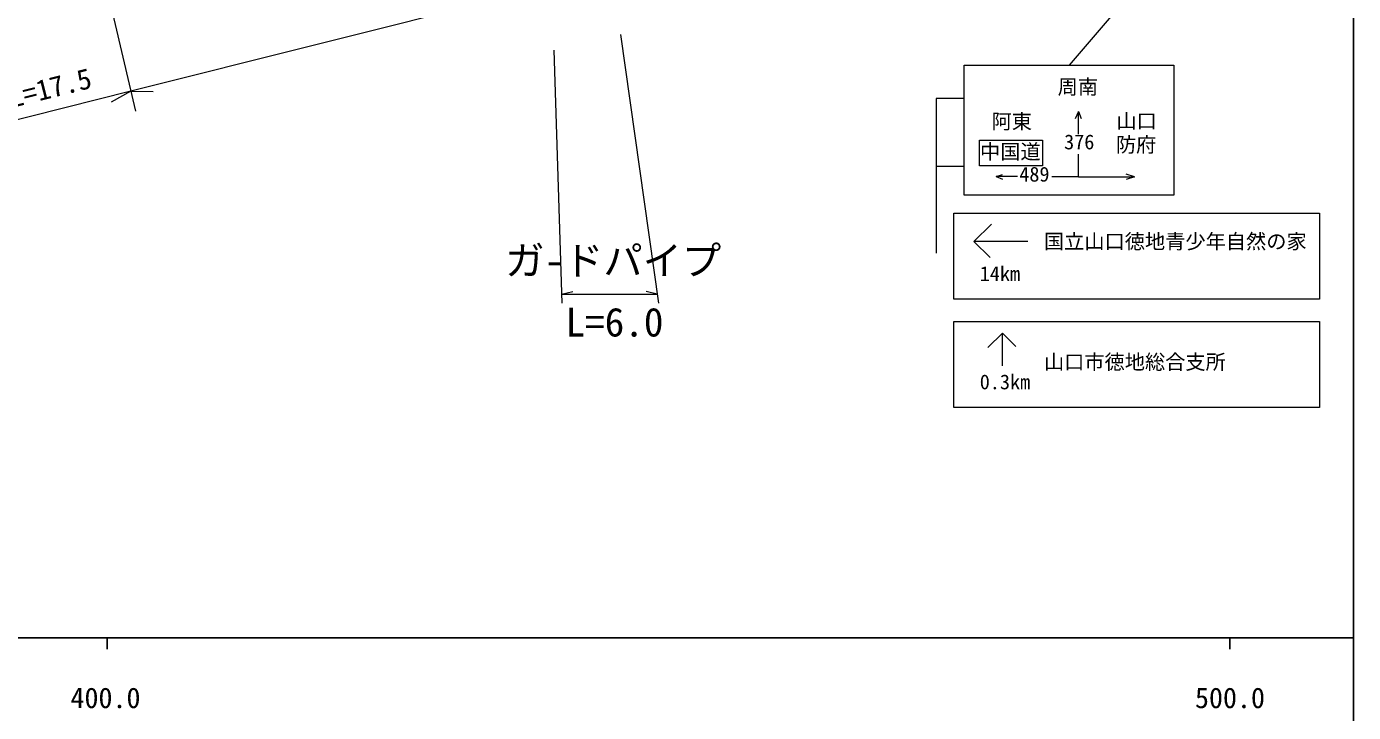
# Model space of a CAD drawing. Units: millimetres, scale not verified. Extents: x 40000 to 680000, y 20000 to 380000.
# Drawn here: x 460812 to 579000, y 198357 to 259492 of the extents above; entities that cross this region are included whole.
import ezdxf
from ezdxf.enums import TextEntityAlignment as Align

# ---------------------------------------------------------------- set-up
doc = ezdxf.new("R2010")
doc.units = ezdxf.units.MM
doc.header["$LTSCALE"] = 1000
for name, color, linetype, lineweight in [('M-STR-HTXT', 7, 'Continuous', 13), ('M-STR-STRC', 7, 'Continuous', 13), ('M-TTL-BAND', 7, 'Continuous', 25)]:
    doc.layers.add(name, color=color, linetype=linetype, lineweight=lineweight)
doc.styles.add('ＭＳ ゴシック', font='')
doc.styles.add('ＭＳ 明朝', font='')
doc.styles.get('ＭＳ ゴシック').set_extended_font_data('MS Gothic')
doc.styles.get('ＭＳ 明朝').set_extended_font_data('MS Mincho')

msp = doc.modelspace()

# ---------------------------------------------------------------- linework, layer by layer
at = {"layer": 'M-STR-HTXT'}
for p, q in [((578429, 280948), (470100, 253719)), ((467132, 266333), (470519, 251940)), ((513724, 258789), (517103, 234845)), ((507784, 257391), (508482, 234827)), ((470100, 253719), (445340, 247496)), ((470100, 253719), (468353, 252746)), ((470100, 253719), (472100, 253688)), ((508458, 235629), (509458, 235879)), ((508458, 235629), (516992, 235629)), ((516992, 235629), (515992, 235879))]:
    msp.add_line(p, q, dxfattribs=at)
at = {"layer": 'M-STR-STRC'}
for p, q in [((576208, 282453), (553691, 256062)), ((544329, 256062), (563013, 256062)), ((544329, 244457), (544329, 256062)), ((563013, 256062), (563013, 244457)), ((544329, 253075), (541836, 253075)), ((541836, 253075), (541836, 239288)), ((554509, 251931), (554209, 251253)), ((554509, 249912), (554509, 251931)), ((554509, 251931), (554761, 251285)), ((545700, 249359), (551299, 249359)), ((545700, 247074), (545700, 249359)), ((551299, 249359), (551299, 247074)), ((551299, 247074), (545700, 247074)), ((554497, 246099), (554497, 248109)), ((544329, 247006), (541836, 247006)), ((547188, 246117), (547727, 246300)), ((549081, 246117), (547188, 246117)), ((547188, 246117), (547727, 245875)), ((554497, 246099), (552130, 246099)), ((554497, 246099), (559503, 246099)), ((559503, 246099), (558754, 245857)), ((559503, 246099), (558769, 246346)), ((563013, 244457), (544329, 244457)), ((543402, 242849), (575980, 242849)), ((543402, 235183), (543402, 242849)), ((575980, 242849), (575980, 235183)), ((545199, 240336), (546749, 241886)), ((549990, 240336), (545199, 240336)), ((545199, 240336), (546638, 238896)), ((575980, 235183), (543402, 235183)), ((543402, 233204), (575980, 233204)), ((543402, 225539), (543402, 233204)), ((575980, 233204), (575980, 225539)), ((547731, 232175), (546435, 230880)), ((547731, 229265), (547731, 232175)), ((547731, 232175), (548937, 230968)), ((575980, 225539), (543402, 225539))]:
    msp.add_line(p, q, dxfattribs=at)
at = {"layer": 'M-TTL-BAND'}
for p, q in [((579000, 20000), (579000, 370000)), ((40000, 205000), (579000, 205000)), ((468000, 205000), (468000, 204000)), ((568000, 205000), (568000, 204000))]:
    msp.add_line(p, q, dxfattribs=at)

# ---------------------------------------------------------------- texts
at = {"layer": 'M-STR-HTXT', "style": 'ＭＳ ゴシック'}
msp.add_text('側溝\u3000L=17.5', height=1833, rotation=14.109, dxfattribs=at).set_placement((452363, 249869), align=Align.BOTTOM_LEFT)
for s, p in [('ガ-ドパイプ', (503445, 236583)), ('L=6.0', (508815, 231095))]:
    msp.add_text(s, height=2566, dxfattribs=at).set_placement(p, align=Align.BOTTOM_LEFT)
at = {"layer": 'M-STR-STRC', "style": 'ＭＳ 明朝'}
for s, p in [('周南', (552653, 253066)), ('阿東', (546767, 249978)), ('山口', (557883, 250018)), ('376', (553228, 248152)), ('防府', (557844, 247904)), ('中国道', (545739, 247285)), ('489', (549236, 245274)), ('国立山口徳地青少年自然の家', (551427, 239284)), ('14km', (545713, 236410)), ('山口市徳地総合支所', (551427, 228542)), ('0.3km', (545713, 226765))]:
    msp.add_text(s, height=1320, dxfattribs=at).set_placement(p, align=Align.BOTTOM_LEFT)
at = {"layer": 'M-TTL-BAND', "style": 'ＭＳ ゴシック'}
for s, p in [('400.0', (467844, 198195)), ('500.0', (568000, 198195))]:
    msp.add_text(s, height=1833, dxfattribs=at).set_placement(p, align=Align.BOTTOM_CENTER)

doc.saveas('drawing.dxf')
